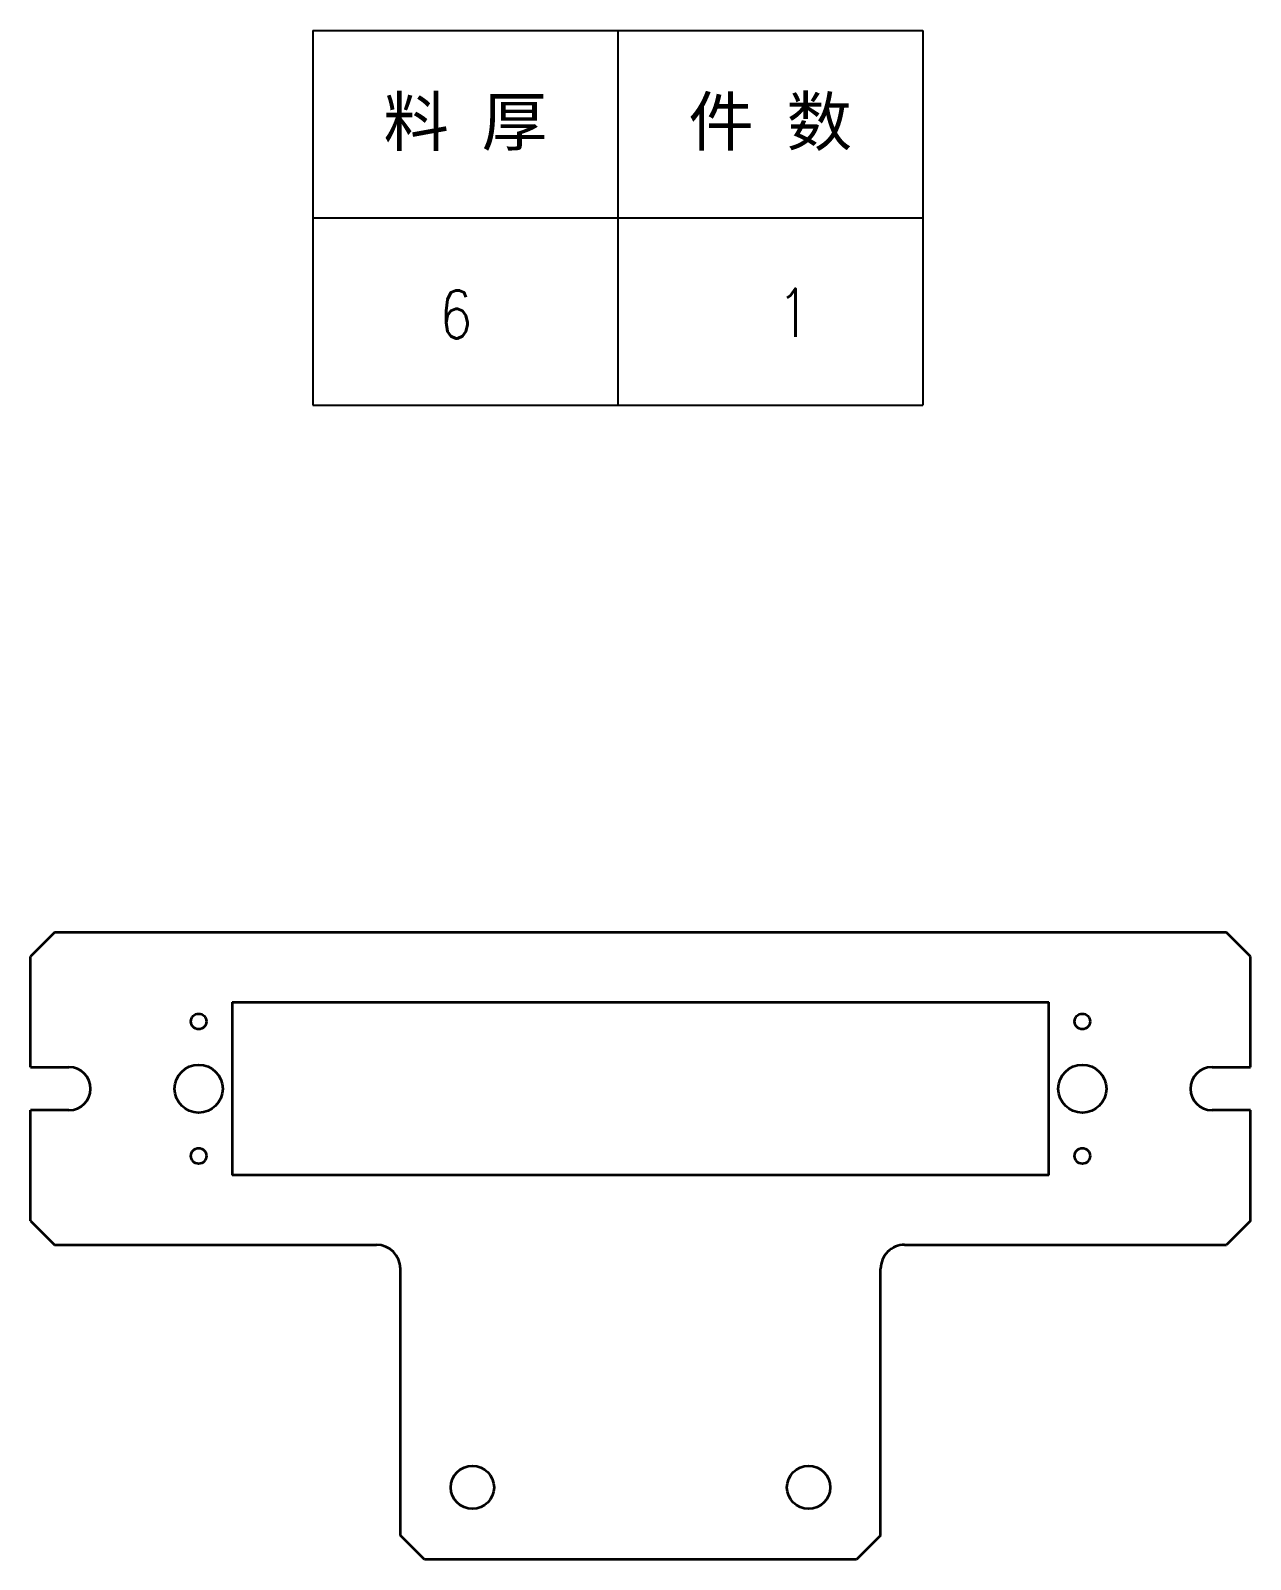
# Model space of a CAD drawing. Header units: millimetres. Extents: x 1842 to 16330, y -758 to 3963.
# Drawn here: x 11003.9 to 11257.9, y 2819.5 to 3137.8 of the extents above; entities that cross this region are included whole.
import ezdxf
from ezdxf.enums import TextEntityAlignment as Align

# ---------------------------------------------------------------- set-up
doc = ezdxf.new("R2010")
doc.units = ezdxf.units.MM
doc.styles.add('DIM', font='romans.shx', dxfattribs={"width": 0.8, "bigfont": 'bigfont.shx'})
doc.styles.get("Standard").update_dxf_attribs({"font": 'arial.ttf'})

# ---------------------------------------------------------------- blocks, each defined once
blk = doc.blocks.new('*T250')
at = {"color": 0, "linetype": 'ByBlock', "lineweight": -2, "transparency": 16777216}
for p, q in [((0, 0), (127, 0)), ((0, 0), (0, -78)), ((63.5, 0), (63.5, -78)), ((127, 0), (127, -78)), ((0, -39), (127, -39)), ((0, -78), (127, -78))]:
    blk.add_line(p, q, dxfattribs=at)
at = {"color": 0, "transparency": 16777216, "char_height": 10, "width": 60.5, "attachment_point": 5}
for s, insert in [('{\\fSimSun|b0|i0|c134|p2;料 厚}', (31.75, -19.5)), ('{\\fSimSun|b0|i0|c134|p2;件 数}', (95.25, -19.5))]:
    blk.add_mtext(s, dxfattribs=dict(at, insert=insert))
blk = doc.blocks.new('拆图参数')
blk.add_blockref('*T250', (-63.5, 78))
at = {"style": 'DIM', "width": 0.8}
blk.add_attdef('6', text='', height=10, dxfattribs=at).set_placement((-37.13, 18.91), align=Align.MIDDLE_LEFT)
blk.add_attdef('1', text='', height=10, dxfattribs=at).set_placement((36.65, 19.27), align=Align.MIDDLE_CENTER)

msp = doc.modelspace()

# ---------------------------------------------------------------- linework, layer by layer
at = {"color": 7, "lineweight": 35, "ltscale": 0.176777}
for p, q in [((11008.892, 2950.042), (11003.892, 2945.042)), ((11257.892, 2945.042), (11252.892, 2950.042)), ((11003.892, 2890.042), (11008.892, 2885.042)), ((11257.892, 2890.042), (11252.892, 2885.042))]:
    msp.add_line(p, q, dxfattribs=at)
at = {"color": 7, "lineweight": 35}
for p, q in [((11252.892, 2950.042), (11008.892, 2950.042)), ((11003.892, 2922.042), (11003.892, 2945.042)), ((11257.892, 2922.042), (11257.892, 2945.042)), ((11045.892, 2935.542), (11215.892, 2935.542)), ((11045.892, 2935.542), (11045.892, 2899.542)), ((11215.892, 2899.542), (11215.892, 2935.542)), ((11003.892, 2890.042), (11003.892, 2913.042)), ((11257.892, 2890.042), (11257.892, 2913.042)), ((11215.892, 2899.542), (11045.892, 2899.542)), ((11008.892, 2885.042), (11075.892, 2885.042)), ((11185.892, 2885.042), (11252.892, 2885.042)), ((11180.892, 2824.542), (11175.892, 2819.542)), ((11175.892, 2819.542), (11085.892, 2819.542))]:
    msp.add_line(p, q, dxfattribs=at)
at = {"color": 7, "lineweight": 35, "ltscale": 0.2}
for p, q in [((11003.892, 2922.042), (11011.892, 2922.042)), ((11249.892, 2922.042), (11257.892, 2922.042)), ((11011.892, 2913.042), (11003.892, 2913.042)), ((11257.892, 2913.042), (11249.892, 2913.042))]:
    msp.add_line(p, q, dxfattribs=at)
at = {"color": 7, "lineweight": 35, "ltscale": 0.325}
for p, q in [((11080.892, 2824.542), (11080.892, 2880.042)), ((11180.892, 2824.542), (11180.892, 2880.042)), ((11085.892, 2819.542), (11080.892, 2824.542))]:
    msp.add_line(p, q, dxfattribs=at)
at = {"color": 7, "lineweight": 35}
for centre, radius in [((11038.892, 2931.542), 1.621), ((11222.892, 2931.542), 1.621), ((11038.892, 2917.542), 5), ((11222.892, 2917.542), 5), ((11038.892, 2903.542), 1.621), ((11222.892, 2903.542), 1.621), ((11095.892, 2834.542), 4.5), ((11165.892, 2834.542), 4.5)]:
    msp.add_circle(centre, radius, dxfattribs=at)
for centre, radius, start, end in [((11011.892, 2917.542), 4.5, 270, 90), ((11249.892, 2917.542), 4.5, 90, 270), ((11075.892, 2880.042), 5, 0, 90), ((11185.892, 2880.042), 5, 90, 180.00001)]:
    msp.add_arc(centre, radius, start, end, dxfattribs=at)

# ---------------------------------------------------------------- block references
msp.add_blockref('拆图参数', (11126.151, 3059.843)).add_auto_attribs({'1': '1', '6': '6'})

doc.saveas('drawing.dxf')
